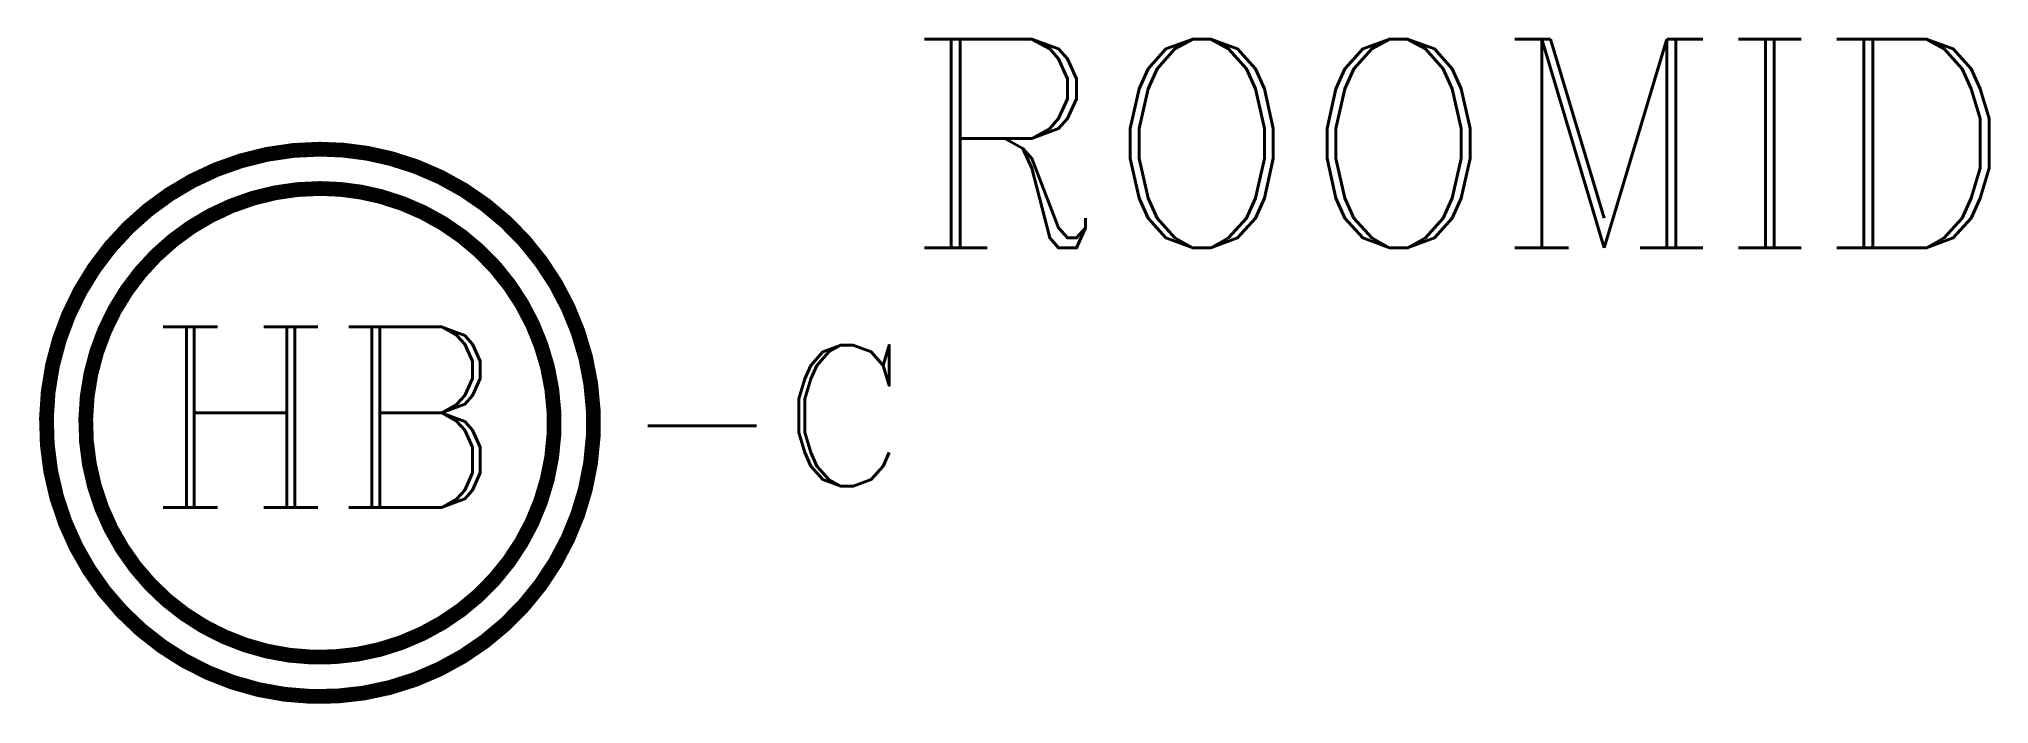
# Model space of a CAD drawing. Header units: inches. Extents: x -14.3 to 85, y -14.3 to 19.5.
import ezdxf

# ---------------------------------------------------------------- set-up
doc = ezdxf.new("R2010")
doc.units = ezdxf.units.IN
doc.header["$LTSCALE"] = 48
doc.header["$MEASUREMENT"] = 0
doc.styles.add('FSL12-1', font='complex.shx')
doc.styles.add('WS8th', font='complex.shx', dxfattribs={"height": 0.1875})
doc.styles.add('WSNotes', font='complex.shx', dxfattribs={"height": 18})

msp = doc.modelspace()

# ---------------------------------------------------------------- texts
at = {"style": 'WSNotes', "flags": 1}
msp.add_attdef('ROOMID', (29.858, 8.903), '', height=10.625, dxfattribs=at)

# ---------------------------------------------------------------- wipeouts: each hides what was drawn before it
msp.add_wipeout([(-13.925, -13.925), (30.269, -13.925), (30.269, 13.925), (-13.925, 13.925)])

# ---------------------------------------------------------------- next in the draw order: linework, layer by layer
at = {"linetype": 'Continuous', "const_width": 0.75}
msp.add_lwpolyline([(0, 13.925, 15.257052), (3.604, 13.451, 0.065543)], format="xyb", close=True, dxfattribs=at)
msp.add_lwpolyline([(0, 11.925, 15.257052), (3.086, 11.519, 0.065543), (0, 11.925, 0.879053)], format="xyb", dxfattribs=at)

# ---------------------------------------------------------------- next in the draw order: texts
at = {"insert": (-8.761, 4.882), "char_height": 9.18, "width": 17.3135, "attachment_point": 1, "style": 'WS8th'}
msp.add_mtext('HB', dxfattribs=at)
at = {"linetype": 'Continuous', "insert": (15.456, 3.952), "char_height": 7.1719, "width": 103.54395, "attachment_point": 1, "style": 'FSL12-1'}
msp.add_mtext('-C', dxfattribs=at)

doc.saveas('drawing.dxf')
